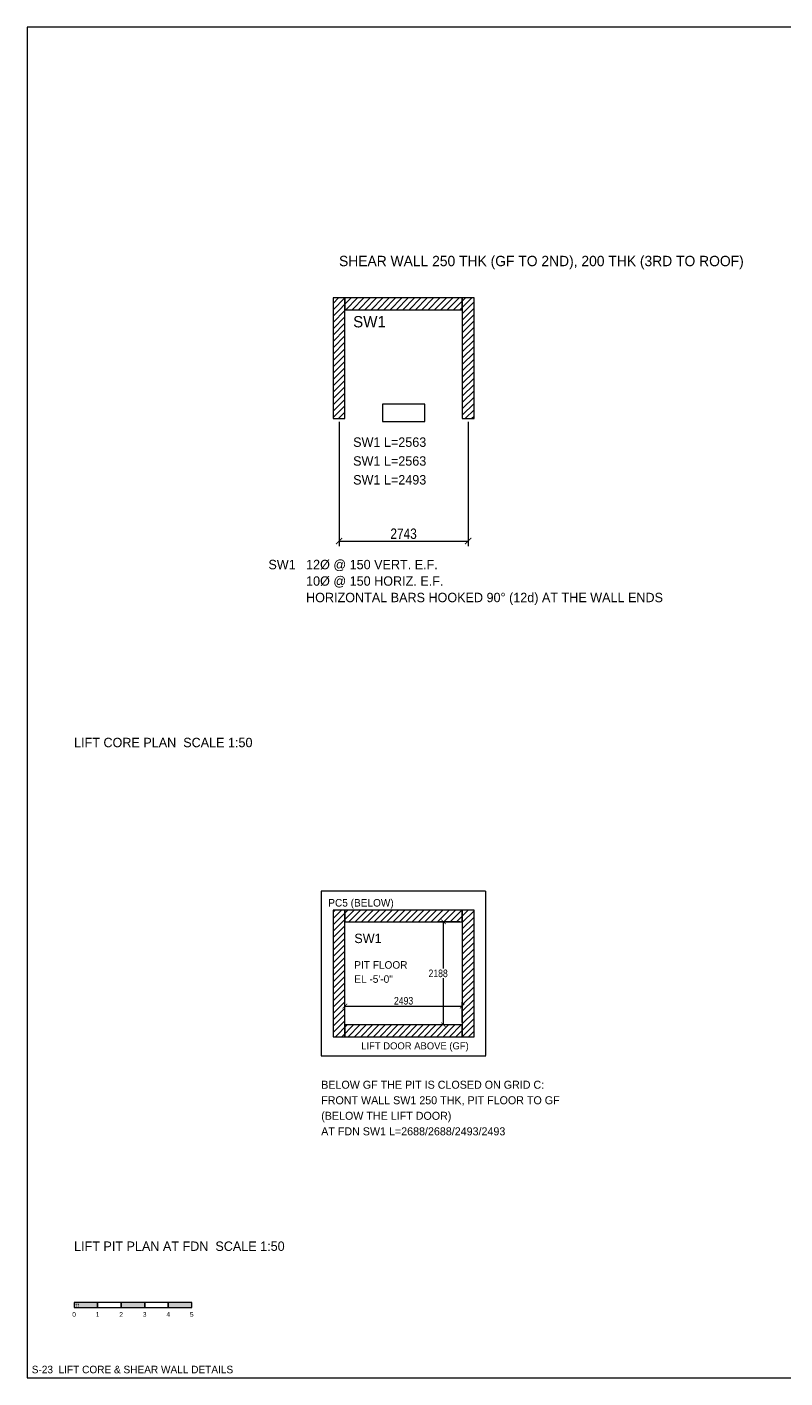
# Model space of a CAD drawing. Extents: x 1000 to 743527, y -207200 to 58857.
# Drawn here: x 659700 to 691906, y -137800 to -80400 of the extents above; entities that cross this region are included whole.
import ezdxf
from ezdxf.enums import TextEntityAlignment as Align

# ---------------------------------------------------------------- set-up
doc = ezdxf.new("R2010")
doc.units = 0
doc.linetypes.add('DASHED', pattern=[1.524, 1.27, -0.254])
for name, color, linetype in [('Dimension', 6, 'Continuous'), ('Foundation', 3, 'Continuous'), ('Hatch', 9, 'Continuous'), ('Sheet', 7, 'Continuous'), ('Slab', 5, 'Continuous'), ('Text-1', 7, 'Continuous'), ('Text-2', 7, 'Continuous'), ('Wall', 1, 'Continuous')]:
    doc.layers.add(name, color=color, linetype=linetype)
doc.styles.add('OpenSansCondensed-Light', font='OpenSansCondensed-Light.ttf')
doc.dimstyles.new('EZDXF', dxfattribs={"dimtxt": 0.25, "dimasz": 0.175, "dimexe": 0.375, "dimexo": 0.125, "dimgap": 0.1, "dimtad": 1, "dimlfac": 100, "dimzin": 12, "dimdsep": 46, "dimtxsty": 'OpenSansCondensed-Light', "dimblk": 'ARCHTICK', "dimcen": 2.5, "dimazin": 3, "dimtfac": 0.5, "dimtmove": 2, "dimatfit": 3})

# ---------------------------------------------------------------- blocks, each defined once
blk = doc.blocks.new('SCALE_BAR')
at = {"layer": 'Sheet'}
h = blk.add_hatch(color=7, dxfattribs=at)
h.dxf.hatch_style = 1
h.paths.add_polyline_path([(0, 0), (10, 0), (10, 2), (0, 2)])
h = blk.add_hatch(color=7, dxfattribs=at)
h.dxf.hatch_style = 1
h.paths.add_polyline_path([(20, 0), (30, 0), (30, 2), (20, 2)])
h = blk.add_hatch(color=7, dxfattribs=at)
h.dxf.hatch_style = 1
h.paths.add_polyline_path([(40, 0), (50, 0), (50, 2), (40, 2)])
for points in [[(0, 0), (10, 0), (10, 2), (0, 2)], [(10, 0), (20, 0), (20, 2), (10, 2)], [(20, 0), (30, 0), (30, 2), (20, 2)], [(30, 0), (40, 0), (40, 2), (30, 2)], [(40, 0), (50, 0), (50, 2), (40, 2)]]:
    blk.add_lwpolyline(points, close=True, dxfattribs=at)
for s, p in [('0', (0, -4)), ('1', (10, -4)), ('2', (20, -4)), ('3', (30, -4)), ('4', (40, -4)), ('5', (50, -4))]:
    blk.add_text(s, height=2, dxfattribs=at).set_placement(p, align=Align.CENTER)
at = {"layer": 'Text-1'}
blk.add_attdef('UNIT', (0, 0), '', height=2, dxfattribs=at)
blk = doc.blocks.new('_ARCHTICK')
at = {"color": 0, "linetype": 'BYBLOCK', "const_width": 0.15}
blk.add_lwpolyline([(-0.5, -0.5), (0.5, 0.5)], dxfattribs=at)

msp = doc.modelspace()

# ---------------------------------------------------------------- hatches: boundary and pattern name
at = {"layer": 'Hatch'}
h = msp.add_hatch(dxfattribs=at)
h.set_pattern_fill('ANSI31', scale=60)
h.paths.add_polyline_path([(672706.8, -97038.4), (673206.8, -97038.4), (673206.8, -91911.6), (672706.8, -91911.6)])
h.paths.add_polyline_path([(678193.2, -97038.4), (678693.2, -97038.4), (678693.2, -91911.6), (678193.2, -91911.6)])
h.paths.add_polyline_path([(673206.8, -92411.6), (678193.2, -92411.6), (678193.2, -91911.6), (673206.8, -91911.6)])
h = msp.add_hatch(dxfattribs=at)
h.set_pattern_fill('ANSI31', scale=60)
h.paths.add_polyline_path([(672706.8, -123298.4), (673206.8, -123298.4), (673206.8, -117921.6), (672706.8, -117921.6)])
h.paths.add_polyline_path([(678193.2, -123298.4), (678693.2, -123298.4), (678693.2, -117921.6), (678193.2, -117921.6)])
h.paths.add_polyline_path([(673206.8, -118421.6), (678193.2, -118421.6), (678193.2, -117921.6), (673206.8, -117921.6)])
h.paths.add_polyline_path([(673206.8, -123298.4), (678193.2, -123298.4), (678193.2, -122798.4), (673206.8, -122798.4)])

# ---------------------------------------------------------------- linework, layer by layer
at = {"layer": 'Foundation', "linetype": 'DASHED'}
for p, q in [((679200, -117110), (672200, -117110)), ((672200, -117110), (672200, -124110)), ((679200, -124110), (679200, -117110)), ((672200, -124110), (679200, -124110))]:
    msp.add_line(p, q, dxfattribs=at)
at = {"layer": 'Sheet'}
msp.add_lwpolyline([(659700, -137800), (741800, -137800), (741800, -80400), (659700, -80400)], close=True, dxfattribs=at)
at = {"layer": 'Slab'}
msp.add_lwpolyline([(674800, -97158.4), (676600, -97158.4), (676600, -96418.4), (674800, -96418.4)], close=True, dxfattribs=at)
at = {"layer": 'Wall'}
for points in [[(672706.8, -97038.4), (673206.8, -97038.4), (673206.8, -91911.6), (672706.8, -91911.6)], [(673206.8, -92411.6), (678193.2, -92411.6), (678193.2, -91911.6), (673206.8, -91911.6)], [(678193.2, -97038.4), (678693.2, -97038.4), (678693.2, -91911.6), (678193.2, -91911.6)], [(672706.8, -123298.4), (673206.8, -123298.4), (673206.8, -117921.6), (672706.8, -117921.6)], [(673206.8, -118421.6), (678193.2, -118421.6), (678193.2, -117921.6), (673206.8, -117921.6)], [(678193.2, -123298.4), (678693.2, -123298.4), (678693.2, -117921.6), (678193.2, -117921.6)], [(673206.8, -123298.4), (678193.2, -123298.4), (678193.2, -122798.4), (673206.8, -122798.4)]]:
    msp.add_lwpolyline(points, close=True, dxfattribs=at)

# ---------------------------------------------------------------- block references
at = {"layer": 'Sheet', "xscale": 100, "yscale": 100}
msp.add_blockref('SCALE_BAR', (661700, -134800), dxfattribs=at).add_auto_attribs({'UNIT': 'm'})

# ---------------------------------------------------------------- texts
at = {"layer": 'Sheet'}
for s, height, p in [('LIFT CORE PLAN  SCALE 1:50', 400, (661700, -111000)), ('LIFT PIT PLAN AT FDN  SCALE 1:50', 400, (661700, -132400)), ('S-23  LIFT CORE & SHEAR WALL DETAILS', 320, (659900, -137600))]:
    msp.add_text(s, height=height, dxfattribs=at).set_placement(p)
at = {"layer": 'Text-1'}
for height, p in [(480, (673556.8, -93161.6)), (400, (669956.8, -103438.4)), (400, (673606.8, -119321.6))]:
    msp.add_text('SW1', height=height, dxfattribs=at).set_placement(p)
at = {"layer": 'Text-2'}
for s, height, p in [('SHEAR WALL 250 THK (GF TO 2ND), 200 THK (3RD TO ROOF)', 440, (672956.8, -90561.6)), ('SW1 L=2563', 400, (673556.8, -98238.4)), ('SW1 L=2563', 400, (673556.8, -99038.4)), ('SW1 L=2493', 400, (673556.8, -99838.4)), ('12%%C @ 150 VERT. E.F.', 400, (671556.8, -103438.4)), ('10%%C @ 150 HORIZ. E.F.', 400, (671556.8, -104138.4)), ('HORIZONTAL BARS HOOKED 90%%D (12d) AT THE WALL ENDS', 400, (671556.8, -104838.4)), ('PC5 (BELOW)', 320, (672500, -117770)), ('PIT FLOOR', 320, (673606.8, -120410)), ('EL -5\'-0"', 320, (673606.8, -121010)), ('LIFT DOOR ABOVE (GF)', 300, (673900, -123838.4)), ('BELOW GF THE PIT IS CLOSED ON GRID C:', 340, (672200, -125510)), ('FRONT WALL SW1 250 THK, PIT FLOOR TO GF', 340, (672200, -126170)), ('(BELOW THE LIFT DOOR)', 340, (672200, -126830)), ('AT FDN SW1 L=2688/2688/2493/2493', 340, (672200, -127490))]:
    msp.add_text(s, height=height, dxfattribs=at).set_placement(p)

# ---------------------------------------------------------------- dimensions: what is measured, and where the dimension line sits
at = {"layer": 'Dimension'}
for base, p1, p2, override in [((672956.8, -102238.4), (672956.8, -97038.4), (678443.2, -97038.4), {"dimtxt": 440, "dimasz": 264, "dimexe": 220, "dimexo": 132, "dimgap": 88, "dimtad": 1, "dimtih": 1, "dimtoh": 1, "dimdec": 0, "dimlfac": 0.5}), ((673206.8, -121998.4), (673206.8, -122798.4), (678193.2, -122798.4), {"dimtxt": 320, "dimasz": 192, "dimexe": 160, "dimexo": 96, "dimgap": 64, "dimtad": 1, "dimtih": 1, "dimtoh": 1, "dimdec": 0, "dimlfac": 0.5})]:
    msp.add_linear_dim(base=base, p1=p1, p2=p2, dimstyle='EZDXF', override=override, dxfattribs=at).render()
msp.add_linear_dim(base=(677393.2, -122798.4), p1=(678193.2, -122798.4), p2=(678193.2, -118421.6), angle=90, dimstyle='EZDXF', override={"dimtxt": 320, "dimasz": 192, "dimexe": 160, "dimexo": 96, "dimgap": 64, "dimtad": 1, "dimtih": 1, "dimtoh": 1, "dimdec": 0, "dimlfac": 0.5}, dxfattribs=at).render()

doc.saveas('drawing.dxf')
